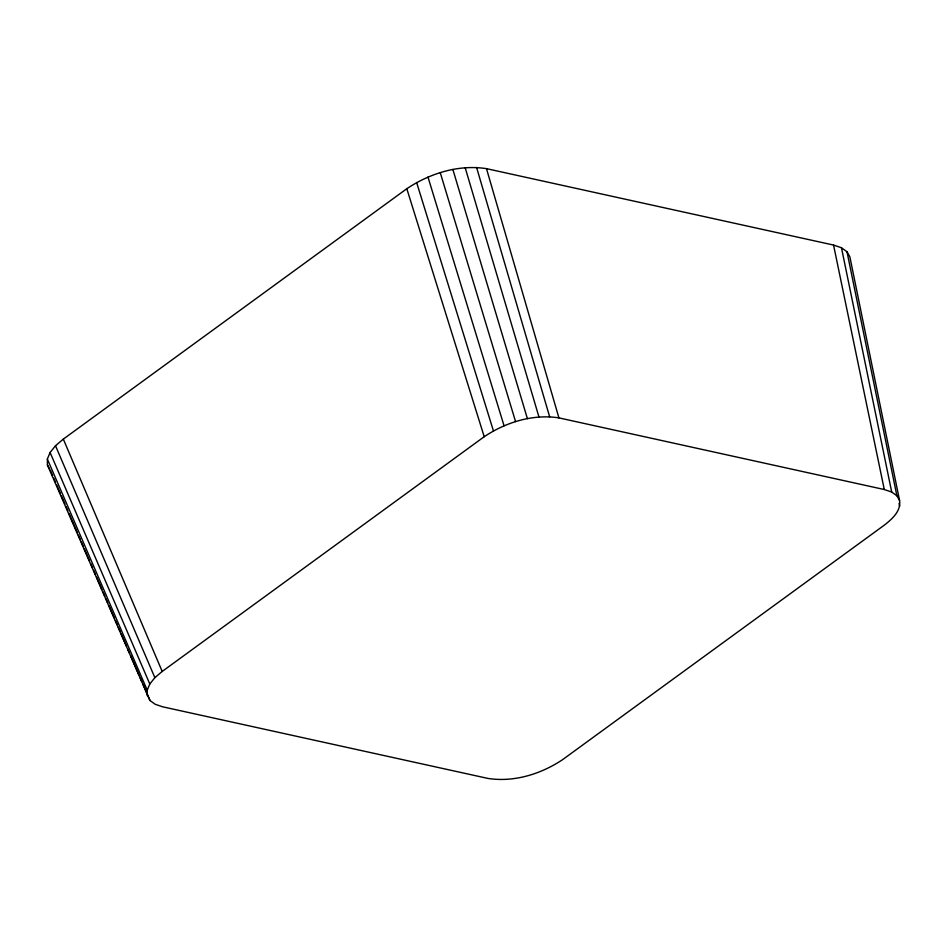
<?xml version="1.0" encoding="UTF-8"?>
<svg xmlns="http://www.w3.org/2000/svg" width="947" height="947" viewBox="0 0 947 947"><rect width="100%" height="100%" fill="white"/><g stroke="black" fill="none" stroke-linecap="round" stroke-linejoin="round"><path stroke-width="1.42" d="M47.35 459.046L50.096 452.512L55.506 445.753L63.319 439.112L406.808 188.725C429.879 173.301 458.691 164.328 486.486 168.649L833.549 245.06L841.469 247.747L846.997 251.748L849.873 256.862L899.591 500.584C901.13 511.096 892.098 518.98 884.676 524.875L562.66 759.612C541.021 774.066 514.02 782.482 487.965 778.434L162.588 706.793L155.166 704.272L149.981 700.52L47.421 465.013L47.35 459.046L147.223 690.126L147.282 695.725M147.223 690.126L149.804 684.006L154.87 677.673L162.197 671.447L484.213 436.709C505.852 422.255 532.853 413.839 558.919 417.887L884.285 489.528L891.707 492.038L896.892 495.79L899.591 500.584M47.421 465.013L49.564 468.848M50.286 470.126L52.63 475.548M53.801 478.259L55.565 482.331M56.737 485.042L60.253 493.174M61.425 495.885L64.952 504.005M66.124 506.716L67.876 510.788M69.048 513.499L77.263 532.474M78.435 535.185L80.199 539.245M81.371 541.956L83.123 546.028M84.295 548.739L89.574 560.932M90.746 563.643L92.51 567.703M93.682 570.414L95.446 574.486M96.618 577.197L101.897 589.389M103.069 592.1L104.821 596.172M105.993 598.883L107.757 602.943M108.929 605.654L114.208 617.858M115.38 620.569L117.144 624.629M118.316 627.34L120.068 631.4M121.24 634.111L126.519 646.316M127.691 649.026L129.455 653.087M130.627 655.798L138.842 674.773M140.014 677.484L141.766 681.556M142.938 684.255L149.981 700.52M50.096 452.512L149.804 684.006M55.506 445.753L154.87 677.673M63.319 439.112L162.197 671.447M406.808 188.725L484.213 436.709M416.633 182.511L493.423 430.885M427.973 177.053L504.053 425.771M440.248 172.626L515.57 421.616M452.867 169.454L527.396 418.645M465.178 167.678L538.95 416.976M476.578 167.406L549.627 416.727M486.486 168.649L558.919 417.887M833.549 245.06L884.285 489.528M841.469 247.747L891.707 492.038M899.058 503.283L899.65 506.183M846.997 251.748L896.892 495.79"/></g></svg>
